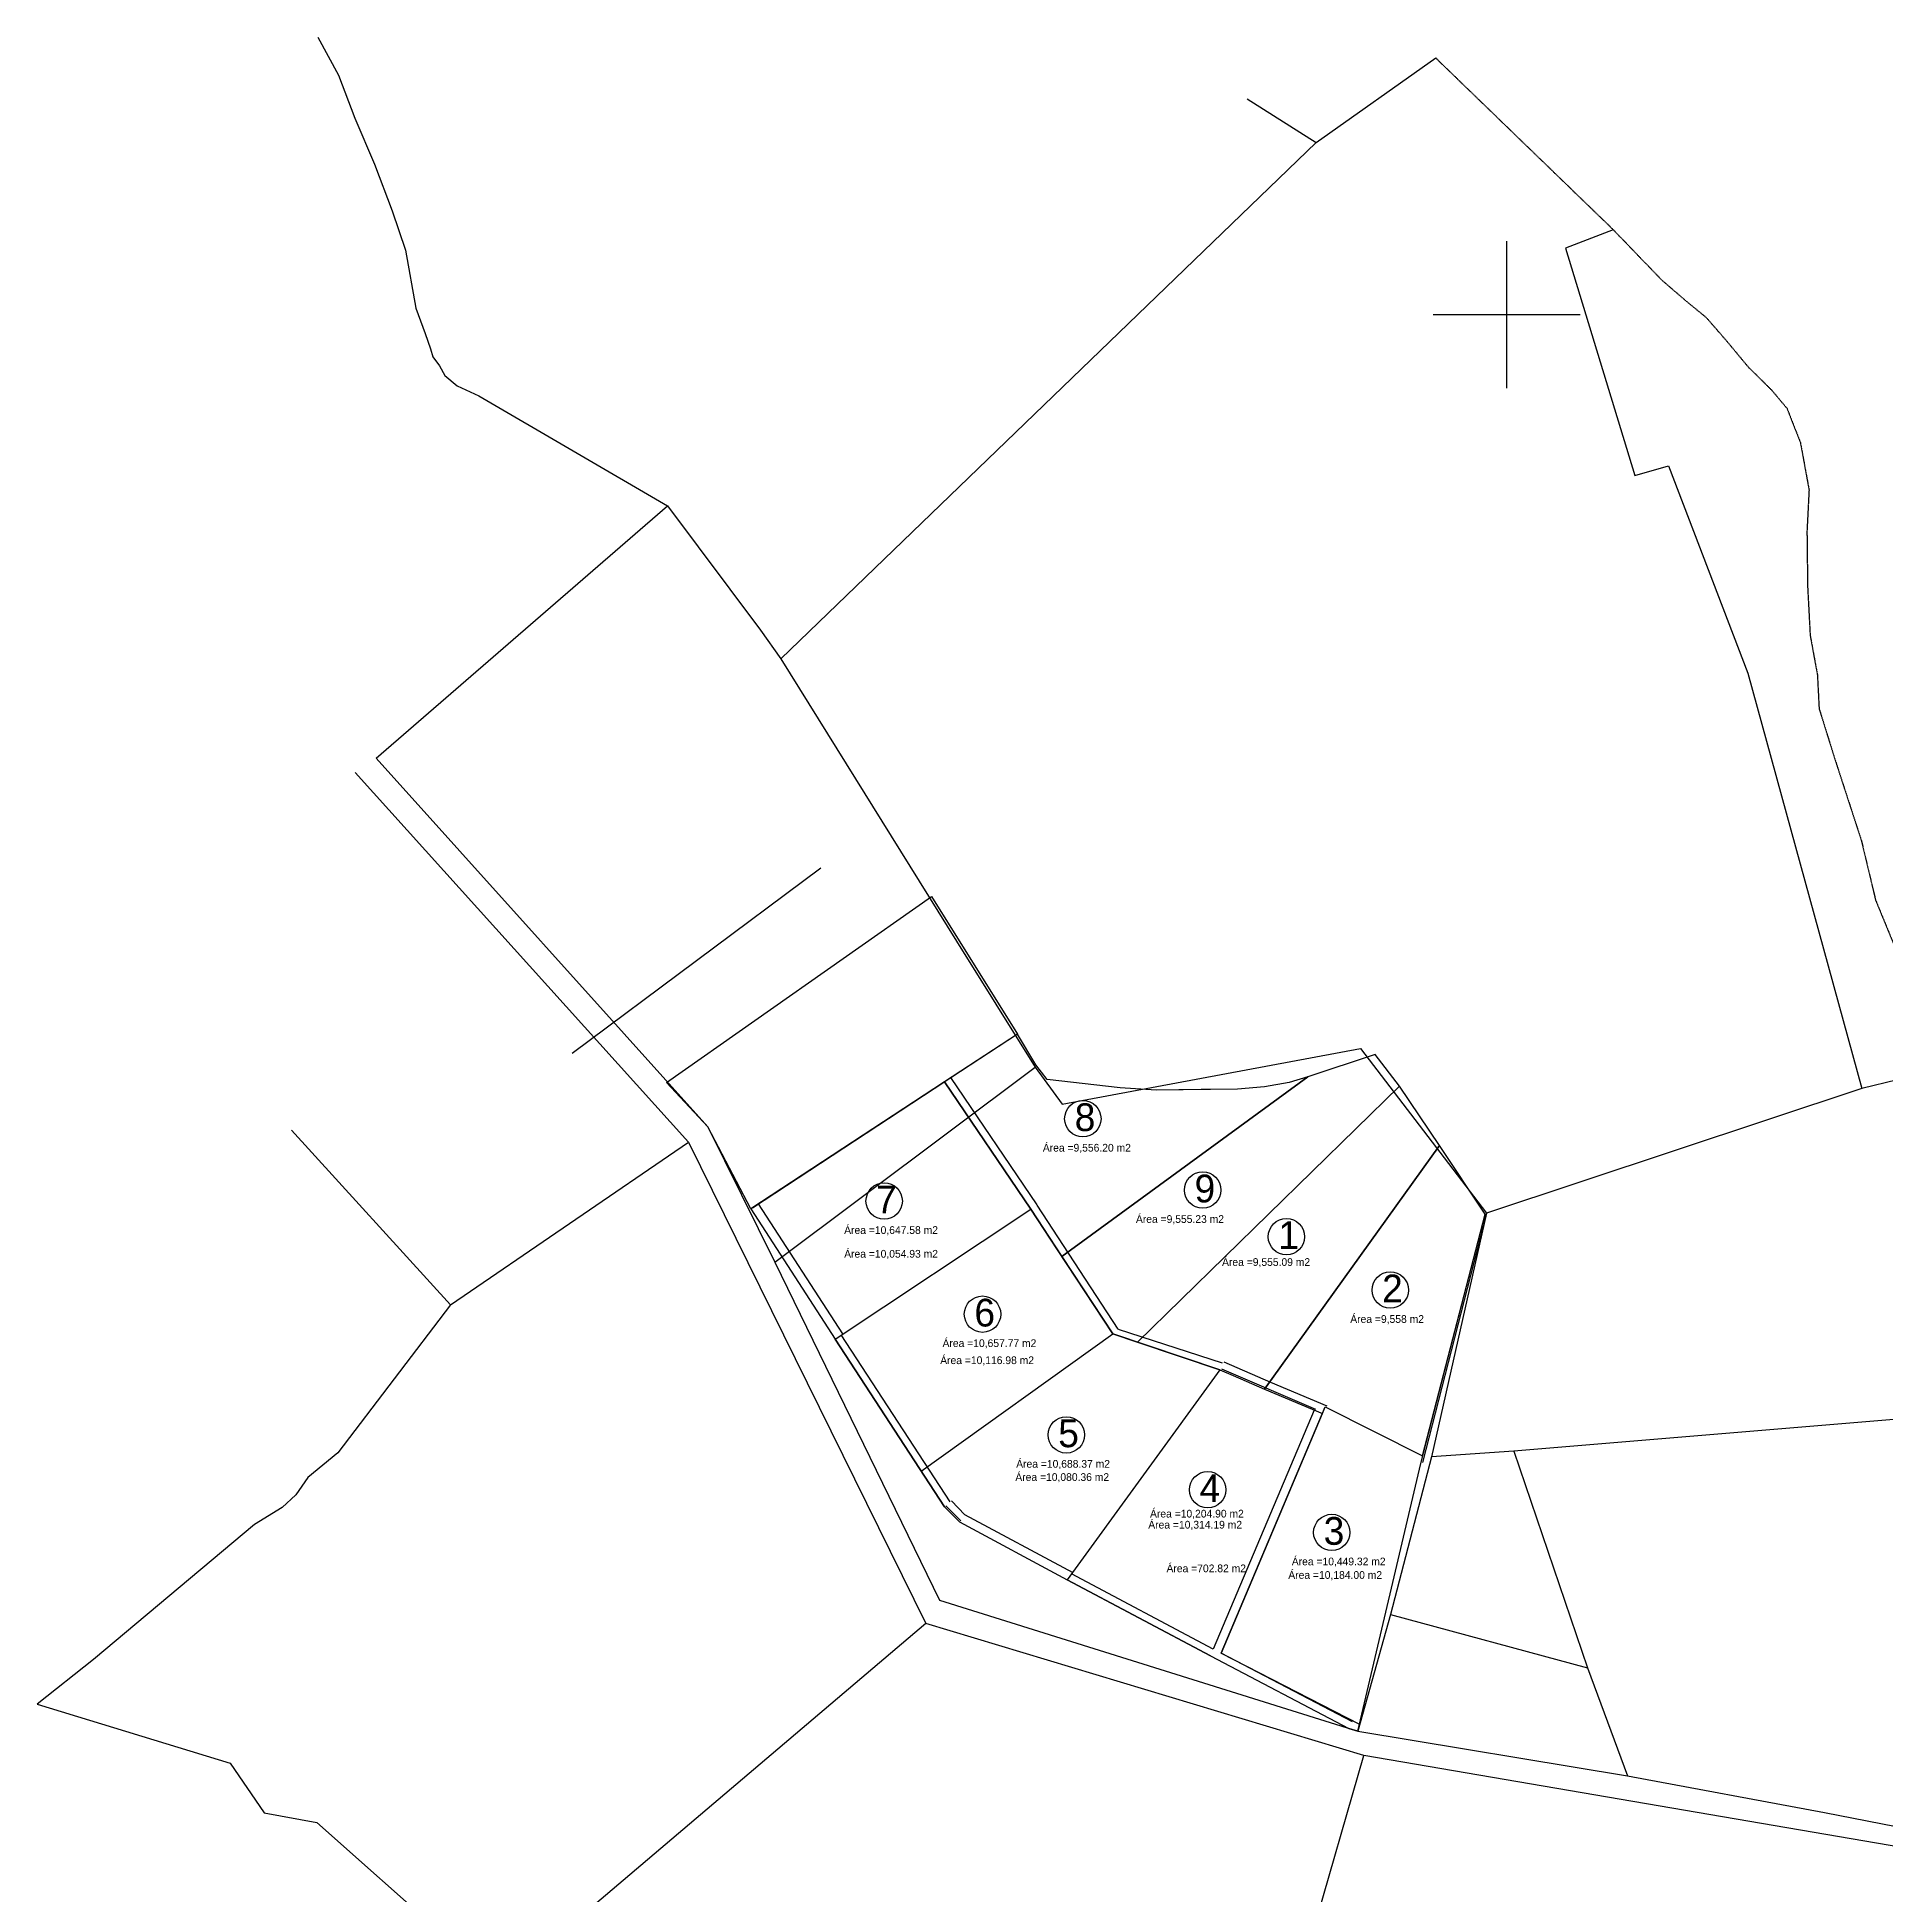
# Model space of a CAD drawing. Header units: millimetres. Extents: x 605783 to 631525, y 1302882 to 1327028.
# Drawn here: x 605925 to 606930, y 1304049 to 1305060 of the extents above; entities that cross this region are included whole.
import ezdxf

# ---------------------------------------------------------------- set-up
doc = ezdxf.new("R2010")
doc.units = ezdxf.units.MM
doc.linetypes.add('HIDDEN', pattern=[0.375, 0.25, -0.125])
for name, color, linetype in [('2', 7, 'Continuous'), ('3', 7, 'Continuous'), ('42', 7, 'Continuous'), ('CVL_CUADCON_TIT', 1, 'Continuous')]:
    doc.layers.add(name, color=color, linetype=linetype)
doc.styles.get("Standard").update_dxf_attribs({"font": 'TCCM____.TTF'})

# ---------------------------------------------------------------- blocks, each defined once
blk = doc.blocks.new('COORD')
at = {"layer": '42', "color": 2, "linetype": 'Continuous'}
for p, q in [((0, -2), (0, 2)), ((-2, 0), (2, 0))]:
    blk.add_line(p, q, dxfattribs=at)
blk = doc.blocks.new('COORD$')
at = {"layer": '42', "color": 2, "linetype": 'Continuous'}
blk.add_blockref('COORD', (0, 0), dxfattribs=at)

msp = doc.modelspace()

# ---------------------------------------------------------------- linework, layer by layer
at = {"color": 1}
for p, q in [((606314.04733, 1304423.13581), (606419.22173, 1304492.18313)), ((606418.41308, 1304260.54237), (606358.95589, 1304351.7556)), ((606568.18074, 1304335.00102), (606509.88128, 1304354.58831)), ((606568.18074, 1304335.00102), (606485.12319, 1304220.87956)), ((606569.02474, 1304335.57023), (606620.24314, 1304313.57651)), ((606619.39913, 1304313.0073), (606564.60094, 1304183.16998)), ((606623.82339, 1304311.02106), (606568.89997, 1304180.91338)), ((606427.39711, 1304252.82967), (606419.25708, 1304261.11159)), ((606563.04558, 1304179.48475), (606485.12319, 1304220.87956)), ((606643.13703, 1304138.41767), (606638.37538, 1304139.94301))]:
    msp.add_line(p, q, dxfattribs=at)
at = {"color": 50}
for p, q in [((606465.34354, 1304422.27874), (606418.37773, 1304491.61392)), ((606358.95589, 1304351.7556), (606465.34354, 1304422.27874)), ((606479.93408, 1304400.18621), (606465.34354, 1304422.27874)), ((606509.88128, 1304354.58831), (606479.93408, 1304400.18621)), ((606405.76058, 1304279.95257), (606509.88128, 1304354.58831))]:
    msp.add_line(p, q, dxfattribs=at)
at = {"color": 9, "true_color": 0xc7c8ca}
for p, q in [((606468.82087, 1304424.63419), (606421.85506, 1304493.96937)), ((606363.1339, 1304354.53488), (606317.38134, 1304425.34588)), ((606483.17549, 1304402.53493), (606468.8482, 1304424.59332)), ((606512.91251, 1304357.19657), (606483.17549, 1304402.53493)), ((606421.43537, 1304263.16264), (606362.2899, 1304353.96567)), ((606429.55138, 1304256.2), (606422.27937, 1304263.73185)), ((606488.32099, 1304224.68291), (606429.55138, 1304256.2)), ((606564.60094, 1304183.16998), (606487.47699, 1304224.11369)), ((606640.19892, 1304143.50316), (606568.89997, 1304180.91338))]:
    msp.add_line(p, q, dxfattribs=at)
for p, q in [((606512.91251, 1304357.19657), (606569.41875, 1304338.80461)), ((606570.26275, 1304339.37383), (606595.68655, 1304328.37245)), ((606595.68655, 1304328.37245), (606626.29699, 1304315.45061)), ((606568.89997, 1304180.91338), (606625.46045, 1304314.89907)), ((606679.27065, 1304288.81284), (606679.27065, 1304288.81284)), ((606568.89997, 1304180.91338), (606644.05409, 1304142.31113))]:
    msp.add_line(p, q)
for points in [[(606313.20352, 1304422.56623), (606289.75003, 1304467.17367), (606267.3687, 1304491.18104), (606411.42724, 1304592.30166), (606458.09003, 1304517.52546), (606313.20356, 1304422.56625)], [(606418.37773, 1304491.61392), (606465.34354, 1304422.27874), (606482.30078, 1304396.58265), (606615.96874, 1304494.27193), (606605.90557, 1304491.25855), (606592.39227, 1304488.94289), (606577.79187, 1304487.57696), (606533.46725, 1304487.06586), (606514.00498, 1304488.36763), (606474.25629, 1304492.9091), (606468.09265, 1304500.93904), (606458.09003, 1304517.52546), (606418.37773, 1304491.61392)], [(606509.88128, 1304354.58831), (606523.36836, 1304350.05696), (606665.76912, 1304489.27237), (606652.57971, 1304506.52576), (606615.96874, 1304494.27193), (606482.30078, 1304396.58265), (606509.88129, 1304354.5883)], [(606592.50988, 1304324.55383), (606687.53183, 1304456.91996), (606665.76912, 1304489.27237), (606523.36836, 1304350.05696), (606568.18074, 1304335.00102), (606575.44297, 1304331.88254), (606592.50988, 1304324.55383)], [(606592.50988, 1304324.55383), (606623.93594, 1304311.28769), (606625.46045, 1304314.89907), (606625.46045, 1304314.89907), (606678.42665, 1304288.24362), (606712.35803, 1304419.68446), (606687.53183, 1304456.91996), (606592.50988, 1304324.55383)]]:
    msp.add_lwpolyline(points)
at = {"color": 50}
msp.add_lwpolyline([(606643.13703, 1304138.41767), (606677.43655, 1304284.04003), (606712.35803, 1304419.68446), (606687.53183, 1304456.91996), (606665.76912, 1304489.27237), (606652.57971, 1304506.52576), (606615.96874, 1304494.27193), (606605.90557, 1304491.25855), (606592.39227, 1304488.94289), (606577.79187, 1304487.57696), (606557.96205, 1304487.40053), (606533.46725, 1304487.06586), (606514.00498, 1304488.36763), (606474.25629, 1304492.9091), (606468.09265, 1304500.93904), (606458.09003, 1304517.52546), (606418.37773, 1304491.61392), (606313.20333, 1304422.5666), (606358.95589, 1304351.7556), (606418.41308, 1304260.54237), (606426.55311, 1304252.26046), (606485.12319, 1304220.87956), (606563.04558, 1304179.48475), (606638.37538, 1304139.94301)], close=True, dxfattribs=at)
at = {"color": 1}
msp.add_lwpolyline([(606713.20203, 1304420.25367), (606678.28055, 1304284.60924)], dxfattribs=at)
for centre, radius in [((606493.65726, 1304471.53249), 9.89395), ((606558.82463, 1304432.75478), 9.89395), ((606385.6402, 1304426.76538), 9.89395), ((606604.36254, 1304407.40575), 9.89395), ((606482.26716, 1304396.63385), 0.000000002), ((606482.31474, 1304396.5614), 0.0000000011), ((606482.31474, 1304396.5614), 0.000000000116), ((606660.7982, 1304378.39416), 9.89395), ((606439.11688, 1304365.26373), 9.89395), ((606524.22599, 1304350.62159), 0.00000000198), ((606524.23172, 1304350.61966), 0.000000000329), ((606524.23284, 1304350.61929), 0.00000000026), ((606524.23288, 1304350.61927), 0.00000000026), ((606524.23295, 1304350.61925), 0.000000000329), ((606484.68738, 1304299.63121), 9.89395), ((606561.55328, 1304269.77867), 9.89395), ((606629.01173, 1304246.55752), 9.89395)]:
    msp.add_circle(centre, radius)
at = {"layer": '2', "color": 1, "linetype": 'Continuous'}
for p, q in [((606620.49403, 1305002.38767), (606685.51003, 1305048.38667)), ((606583.02503, 1305026.17367), (606620.49403, 1305002.38767)), ((606620.49403, 1305002.38767), (606329.44303, 1304721.68167)), ((606109.43603, 1304667.65667), (606267.89903, 1304804.78067)), ((606329.44303, 1304721.68167), (606424.90803, 1304568.04667)), ((606097.96503, 1304659.82267), (606279.29203, 1304458.82867)), ((606109.43603, 1304667.65667), (606289.75003, 1304467.17367)), ((606216.08479, 1304507.10805), (606351.24279, 1304607.98105)), ((606424.90803, 1304568.04667), (606467.73103, 1304499.50767)), ((606326.19603, 1304393.57667), (606467.73103, 1304499.50767)), ((606063.41303, 1304465.27567), (606149.78803, 1304370.38667)), ((606149.78803, 1304370.38667), (606279.29203, 1304458.82867)), ((606279.29203, 1304458.82867), (606408.22703, 1304197.04267)), ((606289.75003, 1304467.17367), (606326.19603, 1304393.57667)), ((606713.20203, 1304420.25367), (606683.29403, 1304287.70367)), ((606997.64403, 1304313.14267), (606728.01703, 1304290.82867)), ((606683.29403, 1304287.70367), (606660.99803, 1304201.88667)), ((606728.01703, 1304290.82867), (606683.29403, 1304287.70367)), ((606728.01703, 1304290.82867), (606768.03903, 1304172.99567)), ((606408.22703, 1304197.04267), (606177.82503, 1304001.49367)), ((606646.36903, 1304125.18867), (606408.22703, 1304197.04267)), ((606660.99803, 1304201.88667), (606643.13703, 1304138.41767)), ((606660.99803, 1304201.88667), (606768.03903, 1304172.99567)), ((606768.03903, 1304172.99567), (606789.83103, 1304114.19867)), ((606643.13703, 1304138.41767), (606789.83103, 1304114.19867)), ((606586.85703, 1303917.77867), (606646.36903, 1304125.18867)), ((606946.34603, 1304073.92967), (606646.36903, 1304125.18867))]:
    msp.add_line(p, q, dxfattribs=at)
for points in [[(606077.71203, 1305059.69267), (606089.03403, 1305039.06067), (606097.80203, 1305015.64367), (606108.59203, 1304990.69367), (606118.11203, 1304965.23967), (606125.36603, 1304943.86167), (606131.04303, 1304912.32367), (606136.05103, 1304898.57867), (606139.05503, 1304890.17967), (606140.30303, 1304885.85567), (606143.83303, 1304881.01267), (606146.85303, 1304875.66267), (606153.42903, 1304870.04467), (606165.33903, 1304864.66167), (606267.89903, 1304804.78067)], [(606782.05303, 1304954.98167), (606756.09203, 1304944.91867), (606793.79803, 1304821.24867), (606812.11403, 1304826.51367), (606855.21203, 1304713.75067), (606917.27703, 1304488.06767)], [(606267.89903, 1304804.78067), (606318.34803, 1304737.22867), (606329.44303, 1304721.68167)], [(606467.73103, 1304499.50767), (606482.35803, 1304479.37167), (606644.57903, 1304509.73567), (606713.20203, 1304420.25367)], [(606955.93703, 1304497.31867), (606917.27703, 1304488.06767), (606713.20203, 1304420.25367)], [(606326.19603, 1304393.57667), (606415.66003, 1304209.72167), (606643.13703, 1304138.41767)], [(606149.78803, 1304370.38667), (606088.65603, 1304289.80767), (606072.32803, 1304276.40167), (606065.67403, 1304267.02467), (606058.27203, 1304260.19167), (606043.23603, 1304250.84767), (605955.72303, 1304177.48867), (605925.11403, 1304153.21067)], [(605925.11403, 1304153.21067), (606030.10703, 1304121.02467), (606048.50903, 1304094.01067), (606077.18503, 1304088.81367), (606146.96703, 1304026.77767), (606177.82503, 1304001.49367)], [(606789.83103, 1304114.19867), (606896.92003, 1304094.20367), (606943.35703, 1304085.12467)]]:
    msp.add_lwpolyline(points, dxfattribs=at)
at = {"layer": '3', "color": 30, "linetype": 'HIDDEN'}
msp.add_line((606685.51003, 1305048.38667), (606782.05303, 1304954.98167), dxfattribs=at)
for points in [[(606782.05303, 1304954.98167), (606808.32803, 1304927.68267), (606821.98403, 1304915.93667), (606832.60503, 1304907.25367), (606843.46203, 1304894.75667), (606855.32603, 1304880.47767), (606868.21403, 1304867.71867), (606876.54403, 1304857.77367), (606883.81303, 1304839.19067), (606888.50403, 1304813.50267), (606887.37003, 1304790.88767), (606887.72103, 1304760.89567), (606889.10503, 1304734.45667), (606893.05603, 1304712.83867), (606893.97603, 1304694.53467)], [(606893.97603, 1304694.53467), (606902.47003, 1304667.30667), (606916.96903, 1304622.77167), (606924.67403, 1304590.46367), (606937.96703, 1304558.13167), (606943.24703, 1304547.69067)]]:
    msp.add_lwpolyline(points, dxfattribs=at)
at = {"layer": 'CVL_CUADCON_TIT', "color": 6, "lineweight": 30, "flags": 128}
msp.add_lwpolyline([(606313.20333, 1304422.5666), (606289.75003, 1304467.17367), (606267.3687, 1304491.18104)], dxfattribs=at)

# ---------------------------------------------------------------- block references
at = {"layer": '42', "color": 1, "linetype": 'Continuous', "xscale": 19.99199992546346, "yscale": 19.99199992546346}
msp.add_blockref('COORD$', (606724.13803, 1304908.81567), dxfattribs=at)

# ---------------------------------------------------------------- texts
at = {"attachment_point": 1}
for s, heights, insert, char_height in [('8', [0], (606489.24811, 1304479.92088), 15.09801), ('Área =9,556.20 m2', [0], (606471.92244, 1304457.86009), 4.1952226), ('9', [0], (606554.41547, 1304441.14316), 15.09801), ('7', [0], (606381.23105, 1304435.15377), 15.09801), ('Área =9,555.23 m2', [6.55614], (606522.53471, 1304419.08237), 4.1952226), ('Área =10,647.58 m2', [0], (606363.90538, 1304413.09297), 4.1952226), ('1', [0], (606599.95339, 1304415.79414), 15.09801), ('Área =9,555.09 m2', [0], (606569.36415, 1304395.70236), 4.1952226), ('2', [0], (606656.38904, 1304386.78254), 15.09801), ('6', [0], (606434.70773, 1304373.65212), 15.09801), ('Área =9,558 m2', [0], (606639.06337, 1304364.72175), 4.1952226), ('Área =10,657.77 m2', [0], (606417.38206, 1304351.59132), 4.1952226), ('5', [0], (606480.27823, 1304308.01959), 15.09801), ('Área =10,688.37 m2', [0], (606457.4241, 1304285.9588), 4.1952226), ('4', [0], (606557.14412, 1304278.16705), 15.09801), ('Área =10,204.90 m2', [0], (606530.19362, 1304258.88014), 4.1952226), ('3', [0], (606624.60258, 1304254.94591), 15.09801), ('Área =702.82 m2', [0], (606539.1648, 1304229.12811), 4.1952226), ('Área =10,449.32 m2', [0], (606607.27691, 1304232.88511), 4.1952226)]:
    msp.add_mtext_dynamic_manual_height_columns(s, width=54.8322537, gutter_width=12.5, heights=heights, dxfattribs=dict(at, insert=insert, char_height=char_height))
at = {"color": 31, "true_color": 0xfecc66, "char_height": 4.1952226, "attachment_point": 1}
for s, insert in [('Área =10,054.93 m2', (606363.90538, 1304400.19136)), ('Área =10,116.98 m2', (606416.12213, 1304342.302)), ('Área =10,080.36 m2', (606456.96397, 1304278.77941)), ('Área =10,314.19 m2', (606529.23718, 1304252.87212)), ('Área =10,184.00 m2', (606605.37734, 1304225.53436))]:
    msp.add_mtext_dynamic_manual_height_columns(s, width=54.8322537, gutter_width=12.5, heights=[0], dxfattribs=dict(at, insert=insert))

doc.saveas('drawing.dxf')
